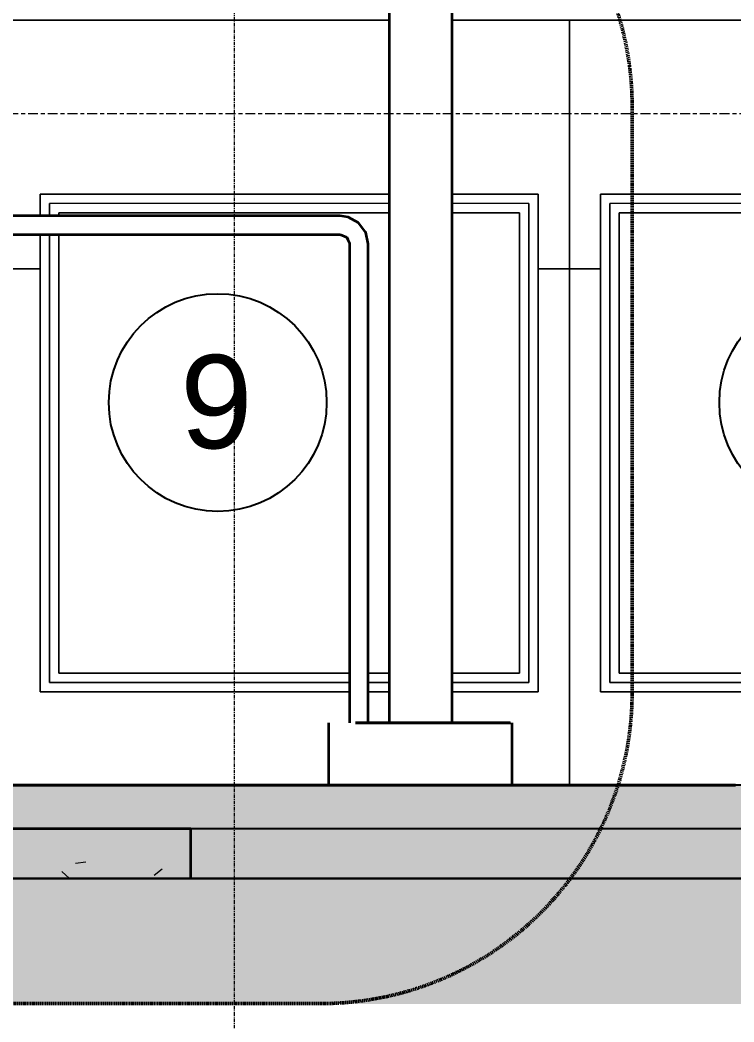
# Model space of a CAD drawing. Header units: millimetres. Extents: x 652554 to 1678317, y -308114 to 170803.
# Drawn here: x 746255 to 747402, y -100092 to -98481 of the extents above; entities that cross this region are included whole.
import ezdxf

# ---------------------------------------------------------------- set-up
doc = ezdxf.new("R2010")
doc.units = ezdxf.units.MM
for name, pattern in [('Centre', [31.749999999999996, 6.349999999999999, -4.7625, 15.875, -4.7625]), ('DPA_Grid _ Level 100', [10, 5.5, -1.6, 1.3, -1.6]), ('DPA_Hidden 50', [3, 2, -1])]:
    doc.linetypes.add(name, pattern=pattern)
for name, color, linetype, lineweight in [('A-ANNO-IDEN', 3, 'Continuous', 25), ('A-DETL-GENF', 2, 'Continuous', 35), ('A-DETL-THIN', 1, 'Continuous', 25), ('A-FLOR-FNSH', 2, 'Continuous', 70), ('A-FLOR-LEVL', 3, 'Continuous', 9), ('A-FLOR-PATT', 1, 'Continuous', 70), ('A-GLAZ-CURT', 2, 'Continuous', 9), ('C-PRKG', 2, 'Continuous', 35), ('C-PRKG-HDLN', 2, 'Continuous', 9), ('E-LITE-EQPM', 2, 'Continuous', 35), ('S-FNDN', 2, 'Continuous', 35), ('S-GRID', 251, 'Continuous', 9), ('WALL-E', 2, 'Continuous', 35)]:
    doc.layers.add(name, color=color, linetype=linetype, lineweight=lineweight)
doc.styles.add('Arial_2', font='arial.ttf', dxfattribs={"height": 3})
pattern_1 = [(49.99999999999999, (-623522.152, 0), (364.3679291599551, -31.87829433463961), [38.1, -419.1]), (355, (-623522.152, 0), (-70.48585119027365, 382.1133031955085), [30.48, -335.28]), (100.451, (-623491.788, -2.657), (293.8850033319185, 350.2333756405837), [32.38, -356.18]), (46.184, (-623522.152, 101.6), (542.1584806148381, -84.08582678674355), [57.15, -628.65]), (96.636, (-623476.973, 94.59299999999999), (474.8048986471381, 494.8554198568314), [48.57, -534.27]), (351.184, (-623522.152, 101.6), (474.8101998134891, 494.8500824593995), [45.72, -502.92]), (21, (-623471.3520000001, 76.2), (303.2284677223905, -204.530461821048), [38.1, -419.1]), (326, (-623471.3520000001, 76.2), (123.6038908877798, 368.3760440832192), [30.48, -335.28]), (71.45100000000001, (-623446.083, 59.15600000000001), (426.8341253887271, 163.8427355717685), [32.38, -356.18]), (37.50000000000001, (-623522.152, 0), (6.176645655275919, 169.1101515830707), [16.764, -314.452, 16.764, -323.596, -336.55]), (37.50000000000001, (-623522.152, 0), (6.176645655275919, 169.1101515830707), [-671.576, 16.764, -319.786]), (7.499999999999999, (-623522.152, 0), (133.63887623219, 200.3614940037067), [16.764, -177.292, 16.764, -306.832, -128.27]), (7.499999999999999, (-623522.152, 0), (133.63887623219, 200.3614940037067), [-517.6519999999999, 16.764, -111.506]), (327.5, (-623635.436, 0), (271.1818188053453, -11.45836264153357), [16.764, -110.236, 16.764, -379.476, -525.78]), (327.5, (-623635.436, 0), (271.1818188053453, -11.45836264153357), [-523.24, 16.764, -509.016]), (317.5, (-623686.236, 0), (296.2585102275035, 50.85284694862453), [16.764, -148.336, 16.764, -246.38, -373.38]), (317.5, (-623686.236, 0), (296.2585102275035, 50.85284694862453), [-428.244, 16.764, -356.616])]

# ---------------------------------------------------------------- blocks, each defined once
blk = doc.blocks.new('PPL-C-AECM-1-PP19-SE-M3-0001_rvt-1-2241-01 ENTRANCE 2 ENLARGED ELEVATION 1')
at = {"layer": 'S-FNDN', "lineweight": 9}
h = blk.add_hatch(dxfattribs=at)
h.set_pattern_fill('FP_1', color=256, style=0, pattern_type=2)
h.set_pattern_definition(pattern_1)
h.paths.add_polyline_path([(-633787.4229926284, 101070.0000000003), (-632987.4229926285, 101070.0000000003), (-632987.4229926285, 101150.0000000001), (-633787.4229926284, 101150.0000000001), (-633787.4229926284, 101099.6873994126)])
h = blk.add_hatch(dxfattribs=at)
h.set_pattern_fill('FP_1', color=256, style=0, pattern_type=2)
h.set_pattern_definition(pattern_1)
h.paths.add_polyline_path([(-633787.4229926284, 101070.0000000003), (-632987.4229926285, 101070.0000000003), (-632987.4229926285, 101150.0000000001), (-633787.4229926284, 101150.0000000001), (-633787.4229926284, 101099.6873994126)])
at = {"layer": 'A-FLOR-FNSH', "color": 7, "lineweight": 25}
blk.add_line((-629069.3499430191, 101150), (-633748.8542449035, 101150), dxfattribs=at)
at = {"layer": 'S-FNDN', "color": 250}
for p, q in [((-632987.4229926285, 101150), (-633787.4229926284, 101150)), ((-632987.4229926285, 101070.0000000002), (-632987.4229926285, 101150))]:
    blk.add_line(p, q, dxfattribs=at)
at = {"layer": 'WALL-E', "color": 250}
for p, q in [((-632112.3943739423, 101220), (-633274.4229744499, 101220)), ((-633274.4229744499, 101220), (-632112.3943739423, 101220))]:
    blk.add_line(p, q, dxfattribs=at)
blk = doc.blocks.new('DPA_U BICYCLE PARKING - DPA_U BICYCLE PARKING_650mm-10731399-2241-01 ENTRANCE 2 ENLARGED ELEVATION 1')
at = {"layer": 'C-PRKG'}
for p, q in [((-633287.3943739424, 102135.0000000003), (-633293.2179078128, 102133.7325502979)), ((-632747.3943739424, 102135.0000000003), (-633287.3943739424, 102135.0000000003)), ((-633298.129197493, 102100.29704683), (-633294.146746537, 102102.2565606095)), ((-633287.3943739423, 102105.0000000003), (-632747.3943739424, 102105.0000000003)), ((-632737.0973271128, 102100.7348235511), (-632735.3029268157, 102097.0879437723)), ((-632702.3943739424, 102090.0000000003), (-632703.6618236442, 102095.8235338683)), ((-633332.3943739424, 102090.0000000003), (-633332.3943739424, 101220.0000000003)), ((-633302.3943739424, 101220.0000000003), (-633302.3943739424, 102089.8609638728)), ((-632732.3943739424, 102090.0000000003), (-632732.3943739424, 101320.0000000002)), ((-632702.3943739424, 101320.0000000002), (-632702.3943739424, 102090.0000000003)), ((-633321.2766596188, 101220.0000000002), (-633331.8832613367, 101220.0000000002)), ((-633331.8832613367, 101220.0000000002), (-633321.2766596188, 101220.0000000002)), ((-633302.905486548, 101220.0000000002), (-633320.9873195561, 101220.0000000002)), ((-633320.9873195561, 101220.0000000002), (-633302.905486548, 101220.0000000002)), ((-632731.8832613367, 101220.0000000002), (-632728.1320953126, 101220.0000000002)), ((-632728.1320953126, 101220.0000000002), (-632731.8832613367, 101220.0000000002)), ((-632728.00097566, 101220.0000000002), (-632702.905486548, 101220.0000000002)), ((-632702.905486548, 101220.0000000002), (-632728.00097566, 101220.0000000002))]:
    blk.add_line(p, q, dxfattribs=at)
at = {"layer": 'C-PRKG', "flags": 128}
for points in [[(-633301.864475821, 102131.850687791), (-633306.0963368593, 102130.9296540797), (-633306.8942418586, 102130.3319716712)], [(-632731.6390945492, 102131.4922527281), (-632734.7426372264, 102133.1848764974), (-632747.3943739424, 102135.0000000003)], [(-633319.2971140278, 102121.041418891), (-633321.4150349555, 102119.4549592473), (-633322.6647531916, 102117.1635144791)], [(-632716.3529550522, 102121.9027400863), (-632717.9394146955, 102124.0206610133), (-632720.2308594629, 102125.2703792492)], [(-633328.88662667, 102105.7552793938), (-633330.5792504394, 102102.6517367164), (-633332.3943739424, 102090.0000000003)], [(-632705.5436861524, 102104.4701018824), (-632706.464719863, 102108.7019629172), (-632706.9404212424, 102109.3370234499)]]:
    blk.add_lwpolyline(points, dxfattribs=at)
at = {"layer": 'C-PRKG-HDLN'}
for p, q in [((-632117.3943739423, 101220.0000000002), (-633917.3943739423, 101220.0000000002)), ((-633917.3943739423, 101220.0000000002), (-632117.3943739423, 101220.0000000002))]:
    blk.add_line(p, q, dxfattribs=at)
blk = doc.blocks.new('DPA_U BICYCLE PARKING - DPA_U BICYCLE PARKING_650mm-V37-2241-01 ENTRANCE 2 ENLARGED ELEVATION 1')
at = {"layer": 'C-PRKG'}
for p, q in [((-632747.3943739422, 102135.0000000003), (-633287.3943739423, 102135.0000000003)), ((-633287.3943739423, 102105.0000000003), (-632747.3943739422, 102105.0000000003)), ((-633332.3943739422, 102090.0000000003), (-633332.3943739422, 101220.0000000003)), ((-633302.3943739422, 101220.0000000003), (-633302.3943739422, 102090.0000000003)), ((-632732.3943739422, 102090.0000000003), (-632732.3943739422, 101320.0000000002)), ((-632702.3943739422, 101320.0000000002), (-632702.3943739422, 102090.0000000003)), ((-633321.2766596187, 101220.0000000002), (-633331.8832613366, 101220.0000000002)), ((-633331.8832613366, 101220.0000000002), (-633321.2766596187, 101220.0000000002)), ((-633302.9054865477, 101220.0000000002), (-633320.9873195563, 101220.0000000002)), ((-633320.9873195563, 101220.0000000002), (-633302.9054865477, 101220.0000000002)), ((-632731.8832613366, 101220.0000000002), (-632728.1320953126, 101220.0000000002)), ((-632728.1320953126, 101220.0000000002), (-632731.8832613366, 101220.0000000002)), ((-632728.0009756599, 101220.0000000002), (-632702.9054865477, 101220.0000000002)), ((-632702.9054865477, 101220.0000000002), (-632728.0009756599, 101220.0000000002))]:
    blk.add_line(p, q, dxfattribs=at)
at = {"layer": 'C-PRKG', "flags": 128}
for points in [[(-633287.3943739423, 102135.0000000003), (-633306.096336859, 102130.9296540797), (-633321.4150349551, 102119.4549592473), (-633330.5792504393, 102102.6517367164), (-633332.3943739422, 102090.0000000003)], [(-632702.3943739422, 102090.0000000003), (-632706.4647198628, 102108.7019629172), (-632717.9394146954, 102124.0206610133), (-632734.742637226, 102133.1848764974), (-632747.3943739422, 102135.0000000003)], [(-633302.3943739422, 102090.0000000003), (-633298.4475066157, 102100.1404269195), (-633288.6839395285, 102104.9444645474), (-633287.3943739423, 102105.0000000003)], [(-632747.3943739422, 102105.0000000003), (-632737.2539470231, 102101.0531326738), (-632732.4499093952, 102091.2895655866), (-632732.3943739422, 102090.0000000003)]]:
    blk.add_lwpolyline(points, dxfattribs=at)
at = {"layer": 'C-PRKG-HDLN'}
for p, q in [((-632117.3943739422, 101220.0000000002), (-633917.3943739422, 101220.0000000002)), ((-633917.3943739422, 101220.0000000002), (-632117.3943739422, 101220.0000000002))]:
    blk.add_line(p, q, dxfattribs=at)
blk = doc.blocks.new('DPA_CP_Entrance Facade Base Panel - Facade Base Panel-V146-2241-01 ENTRANCE 2 ENLARGED ELEVATION 1')
at = {"layer": 'A-GLAZ-CURT'}
for p, q in [((-632668.9792603331, 102449.9999999997), (-632866.8714902404, 102449.9999999997)), ((-632866.8714902404, 102449.9999999997), (-632668.9792603331, 102449.9999999997)), ((-632502.3738710104, 102449.9999999997), (-632567.3792603331, 102449.9999999997)), ((-632567.3792603331, 102449.9999999997), (-632502.3738710104, 102449.9999999997)), ((-631967.3287095497, 102449.9999999997), (-632412.3714717574, 102449.9999999997)), ((-632412.3714717574, 102449.9999999997), (-631967.3287095497, 102449.9999999997))]:
    blk.add_line(p, q, dxfattribs=at)
blk = doc.blocks.new('DPA_CP_Entrance Facade Base Panel - Facade Base Panel-12981476-2241-01 ENTRANCE 2 ENLARGED ELEVATION 1')
at = {"layer": 'A-GLAZ-CURT'}
for p, q in [((-632866.8714902407, 102449.9999999997), (-633279.3714717575, 102449.9999999997)), ((-633279.3714717575, 102449.9999999997), (-632866.8714902407, 102449.9999999997)), ((-633274.4229744499, 101220.0000000002), (-633279.3714717575, 101220.0000000002)), ((-633279.3714717575, 101220.0000000002), (-633274.4229744499, 101220.0000000002)), ((-633274.4229744499, 101220.0000000002), (-633279.3714717575, 101220.0000000002)), ((-633279.3714717575, 101220.0000000002), (-633274.4229744499, 101220.0000000002))]:
    blk.add_line(p, q, dxfattribs=at)
blk = doc.blocks.new('DPA_CP_Entrance Facade Base Panel - Facade Base Panel-V148-2241-01 ENTRANCE 2 ENLARGED ELEVATION 1')
at = {"layer": 'A-GLAZ-CURT'}
for p, q in [((-633279.3714716049, 102449.9999999997), (-632668.979260333, 102449.9999999997)), ((-632668.979260333, 102449.9999999997), (-633279.3714716049, 102449.9999999997)), ((-633279.3714716049, 102135.0000000002), (-633279.3714716049, 102449.9999999997)), ((-633279.3714716049, 102449.9999999997), (-633279.3714716049, 102135.0000000002)), ((-632567.3792603331, 102449.9999999997), (-632379.371471605, 102449.9999999997)), ((-632379.371471605, 102449.9999999997), (-632567.3792603331, 102449.9999999997)), ((-632379.371471605, 102449.9999999997), (-632379.371471605, 101220.0000000002)), ((-632379.371471605, 102449.9999999997), (-632379.371471605, 101220.0000000002)), ((-633229.371471605, 102135.0000000002), (-633229.371471605, 102170.0000000002)), ((-633229.371471605, 102170.0000000002), (-633229.371471605, 102135.0000000002)), ((-633229.371471605, 102170.0000000002), (-632668.979260333, 102170.0000000002)), ((-632668.979260333, 102170.0000000002), (-633229.371471605, 102170.0000000002)), ((-632567.3792603331, 102170.0000000002), (-632429.3714716049, 102170.0000000002)), ((-632429.3714716049, 102170.0000000002), (-632567.3792603331, 102170.0000000002)), ((-632429.3714716049, 102170.0000000002), (-632429.3714716049, 101370.0000000002)), ((-632429.3714716049, 101370.0000000002), (-632429.3714716049, 102170.0000000002)), ((-633214.371471605, 102135.0000000002), (-633214.371471605, 102155.0000000002)), ((-632668.979260333, 102155.0000000002), (-633214.371471605, 102155.0000000002)), ((-633214.371471605, 102155.0000000002), (-633214.371471605, 102135.0000000002)), ((-632668.979260333, 102155.0000000002), (-633214.371471605, 102155.0000000002)), ((-632444.371471605, 102155.0000000002), (-632567.3792603331, 102155.0000000002)), ((-632444.371471605, 102155.0000000002), (-632567.3792603331, 102155.0000000002)), ((-632444.371471605, 102155.0000000002), (-632444.371471605, 101385.0000000002)), ((-632444.371471605, 101385.0000000002), (-632444.371471605, 102155.0000000002)), ((-633199.3714716049, 102135.0000000002), (-633199.3714716049, 102140.0000000002)), ((-632668.979260333, 102140.0000000002), (-633199.3714716049, 102140.0000000002)), ((-633199.3714716049, 102140.0000000002), (-633199.3714716049, 102135.0000000002)), ((-632668.979260333, 102140.0000000002), (-633199.3714716049, 102140.0000000002)), ((-633199.3714716049, 102140.0000000002), (-633199.3714716049, 102135.0000000002)), ((-632668.979260333, 102140.0000000002), (-633199.3714716049, 102140.0000000002)), ((-633199.3714716049, 102140.0000000002), (-632668.979260333, 102140.0000000002)), ((-633199.3714716049, 102135.0000000002), (-633199.3714716049, 102140.0000000002)), ((-632459.371471605, 102140.0000000002), (-632567.3792603331, 102140.0000000002)), ((-632459.371471605, 102140.0000000002), (-632567.3792603331, 102140.0000000002)), ((-632459.371471605, 102140.0000000002), (-632567.3792603331, 102140.0000000002)), ((-632567.3792603331, 102140.0000000002), (-632459.371471605, 102140.0000000002)), ((-632459.371471605, 102140.0000000002), (-632459.371471605, 101400.0000000002)), ((-632459.371471605, 101400.0000000002), (-632459.371471605, 102140.0000000002)), ((-632459.371471605, 101400.0000000002), (-632459.371471605, 102140.0000000002)), ((-632459.371471605, 102140.0000000002), (-632459.371471605, 101400.0000000002)), ((-633279.3714716049, 101220.0000000002), (-633279.3714716049, 102105.007593716)), ((-633279.3714716049, 102105.007593716), (-633279.3714716049, 101220.0000000002)), ((-633229.371471605, 101370.0000000002), (-633229.371471605, 102105.0549189572)), ((-633229.371471605, 102105.0549189572), (-633229.371471605, 101370.0000000002)), ((-633214.371471605, 101385.0000000002), (-633214.371471605, 102105.0691165296)), ((-633214.371471605, 102105.0691165296), (-633214.371471605, 101385.0000000002)), ((-633199.3714716049, 101400.0000000002), (-633199.3714716049, 102105.083314102)), ((-633199.3714716049, 102105.083314102), (-633199.3714716049, 101400.0000000002)), ((-633199.3714716049, 102105.083314102), (-633199.3714716049, 101400.0000000002)), ((-633199.3714716049, 101400.0000000002), (-633199.3714716049, 102105.083314102)), ((-633279.3714716049, 102049.9999999997), (-633229.371471605, 102049.9999999997)), ((-633229.371471605, 102049.9999999997), (-633279.3714716049, 102049.9999999997)), ((-633279.3714716049, 101220.0000000002), (-633279.3714716049, 102049.9999999997)), ((-633279.3714716049, 102049.9999999997), (-633279.3714716049, 101220.0000000002)), ((-632429.3714716049, 102049.9999999997), (-632379.371471605, 102049.9999999997)), ((-632379.371471605, 102049.9999999997), (-632429.3714716049, 102049.9999999997)), ((-632379.371471605, 102049.9999999997), (-632379.371471605, 101220.0000000002)), ((-632379.371471605, 102049.9999999997), (-632379.371471605, 101220.0000000002)), ((-632732.3943739423, 101400.0000000002), (-633199.3714716049, 101400.0000000002)), ((-633199.3714716049, 101400.0000000002), (-632732.3943739423, 101400.0000000002)), ((-633199.3714716049, 101400.0000000002), (-632732.3943739423, 101400.0000000002)), ((-632732.3943739423, 101400.0000000002), (-633199.3714716049, 101400.0000000002)), ((-632668.979260333, 101400.0000000002), (-632702.5001213778, 101400.0000000002)), ((-632702.5001213778, 101400.0000000002), (-632668.979260333, 101400.0000000002)), ((-632702.5001213778, 101400.0000000002), (-632668.979260333, 101400.0000000002)), ((-632668.979260333, 101400.0000000002), (-632702.5001213778, 101400.0000000002)), ((-632459.371471605, 101400.0000000002), (-632567.3908970929, 101400.0000000002)), ((-632567.3908970929, 101400.0000000002), (-632459.371471605, 101400.0000000002)), ((-632567.3908970929, 101400.0000000002), (-632459.371471605, 101400.0000000002)), ((-632459.371471605, 101400.0000000002), (-632567.3908970929, 101400.0000000002)), ((-632732.3943739423, 101385.0000000002), (-633214.371471605, 101385.0000000002)), ((-633214.371471605, 101385.0000000002), (-632732.3943739423, 101385.0000000002)), ((-632668.979260333, 101385.0000000002), (-632702.4913090914, 101385.0000000002)), ((-632702.4913090914, 101385.0000000002), (-632668.979260333, 101385.0000000002)), ((-632444.371471605, 101385.0000000002), (-632567.3887152005, 101385.0000000002)), ((-632567.3887152005, 101385.0000000002), (-632444.371471605, 101385.0000000002)), ((-632732.3943739423, 101370.0000000002), (-633229.371471605, 101370.0000000002)), ((-633229.371471605, 101370.0000000002), (-632732.3943739423, 101370.0000000002)), ((-632668.979260333, 101370.0000000002), (-632702.4824968051, 101370.0000000002)), ((-632702.4824968051, 101370.0000000002), (-632668.979260333, 101370.0000000002)), ((-632429.3714716049, 101370.0000000002), (-632567.386533308, 101370.0000000002)), ((-632567.386533308, 101370.0000000002), (-632429.3714716049, 101370.0000000002)), ((-633279.3714716049, 101220.0000000002), (-632379.371471605, 101220.0000000002)), ((-632379.371471605, 101220.0000000002), (-633279.3714716049, 101220.0000000002)), ((-633279.3714716049, 101220.0000000002), (-632379.371471605, 101220.0000000002)), ((-632379.371471605, 101220.0000000002), (-633279.3714716049, 101220.0000000002))]:
    blk.add_line(p, q, dxfattribs=at)
blk = doc.blocks.new('DPA_CP_Entrance Facade Base Panel - Facade Base Panel-12124498-2241-01 ENTRANCE 2 ENLARGED ELEVATION 1')
at = {"layer": 'A-GLAZ-CURT'}
for p, q in [((-632379.3714714525, 102449.9999999997), (-631547.3714899356, 102449.9999999997)), ((-631547.3714899356, 102449.9999999997), (-632379.3714714525, 102449.9999999997)), ((-632379.3714714525, 101220.0000000002), (-632379.3714714525, 102449.9999999997)), ((-632379.3714714525, 102449.9999999997), (-632379.3714714525, 101220.0000000002)), ((-632329.3714714526, 101370.0000000002), (-632329.3714714526, 102170.0000000002)), ((-632329.3714714526, 102170.0000000002), (-632329.3714714526, 101370.0000000002)), ((-632329.3714714526, 102170.0000000002), (-631597.3714899356, 102170.0000000002)), ((-631597.3714899356, 102170.0000000002), (-632329.3714714526, 102170.0000000002)), ((-632314.3714714526, 101385.0000000002), (-632314.3714714526, 102155.0000000002)), ((-631612.3714899357, 102155.0000000002), (-632314.3714714526, 102155.0000000002)), ((-632314.3714714526, 102155.0000000002), (-632314.3714714526, 101385.0000000002)), ((-631612.3714899357, 102155.0000000002), (-632314.3714714526, 102155.0000000002)), ((-632299.3714714525, 101400.0000000002), (-632299.3714714525, 102140.0000000002)), ((-631627.3714899357, 102140.0000000002), (-632299.3714714525, 102140.0000000002)), ((-632299.3714714525, 102140.0000000002), (-632299.3714714525, 101400.0000000002)), ((-631627.3714899357, 102140.0000000002), (-632299.3714714525, 102140.0000000002)), ((-632299.3714714525, 102140.0000000002), (-632299.3714714525, 101400.0000000002)), ((-631627.3714899357, 102140.0000000002), (-632299.3714714525, 102140.0000000002)), ((-632299.3714714525, 102140.0000000002), (-631627.3714899357, 102140.0000000002)), ((-632299.3714714525, 101400.0000000002), (-632299.3714714525, 102140.0000000002)), ((-632379.3714714525, 102049.9999999997), (-632329.3714714526, 102049.9999999997)), ((-632329.3714714526, 102049.9999999997), (-632379.3714714525, 102049.9999999997)), ((-632379.3714714525, 101220.0000000002), (-632379.3714714525, 102049.9999999997)), ((-632379.3714714525, 102049.9999999997), (-632379.3714714525, 101220.0000000002)), ((-631587.3714899356, 102049.9999999997), (-631585.3138764502, 102049.9999999997)), ((-631585.3138764502, 102049.9999999997), (-631587.3714899356, 102049.9999999997)), ((-631627.3714899357, 101400.0000000002), (-632299.3714714525, 101400.0000000002)), ((-632299.3714714525, 101400.0000000002), (-631627.3714899357, 101400.0000000002)), ((-632299.3714714525, 101400.0000000002), (-631627.3714899357, 101400.0000000002)), ((-631627.3714899357, 101400.0000000002), (-632299.3714714525, 101400.0000000002)), ((-631612.3714899357, 101385.0000000002), (-632314.3714714526, 101385.0000000002)), ((-632314.3714714526, 101385.0000000002), (-631612.3714899357, 101385.0000000002)), ((-631597.3714899356, 101370.0000000002), (-632329.3714714526, 101370.0000000002)), ((-632329.3714714526, 101370.0000000002), (-631597.3714899356, 101370.0000000002)), ((-632379.3714714525, 101220.0000000002), (-632112.3943739423, 101220.0000000002)), ((-632112.3943739423, 101220.0000000002), (-632379.3714714525, 101220.0000000002)), ((-632379.3714714525, 101220.0000000002), (-632112.3943739423, 101220.0000000002)), ((-632112.3943739423, 101220.0000000002), (-632379.3714714525, 101220.0000000002))]:
    blk.add_line(p, q, dxfattribs=at)
blk = doc.blocks.new('ACM_L14 - LED Street Light Luminaire with Wide Light - PRA4-CB-8-V153-2241-01 ENTRANCE 2 ENLARGED ELEVATION 1')
at = {"layer": 'E-LITE-EQPM'}
for p, q in [((-632668.9792603331, 113220.0000000001), (-632668.9792603331, 101320.0000000002)), ((-632567.3792603331, 101320.0000000002), (-632567.3792603331, 113220.0000000001)), ((-632766.3824457582, 101320.0000000002), (-632766.3824457582, 101220.0000000001)), ((-632723.1404231655, 101320.0000000001), (-632473.638570427, 101320.0000000001)), ((-632514.3494683506, 101320.0000000001), (-632723.1404231655, 101320.0000000001)), ((-632643.5792603331, 101320), (-632654.1002848173, 101320)), ((-632654.1002848173, 101320), (-632643.5792603331, 101320)), ((-632582.2582358487, 101320), (-632643.4284118405, 101320)), ((-632643.4284118405, 101320), (-632582.2582358487, 101320)), ((-632474.4814253333, 101320.0000000001), (-632514.3494683506, 101320.0000000001)), ((-632471.1074457581, 101220.0000000001), (-632471.1074457581, 101320.0000000002)), ((-632618.7449457579, 101220), (-633043.0090144699, 101220)), ((-633043.0090144699, 101220), (-632618.7449457581, 101220)), ((-632766.3824457581, 101220), (-632723.1404231655, 101220)), ((-632514.3494683506, 101220), (-632766.0062823287, 101220)), ((-632723.1404231655, 101220), (-632471.4836091873, 101220)), ((-632618.7449457581, 101220), (-632194.4808770462, 101220)), ((-632194.4808770462, 101220), (-632618.7449457579, 101220)), ((-632474.4814253333, 101220), (-632514.3494683506, 101220)), ((-632471.1074457581, 101220), (-632473.6355780537, 101220))]:
    blk.add_line(p, q, dxfattribs=at)
blk = doc.blocks.new('DPA_AN_Callout - DPA_AN_Callout-15545203-2241-01 ENTRANCE 2 ENLARGED ELEVATION 1')
at = {"layer": 'A-DETL-GENF', "linetype": 'DPA_Hidden 50', "lineweight": 50}
for p, q in [((-632278.4852727898, 102310.8314137424), (-632278.4852727898, 101368.9729810179)), ((-632778.4852727898, 100868.9729810179), (-633317.3714899359, 100868.9729810179))]:
    blk.add_line(p, q, dxfattribs=at)
for centre, start, end in [((-632778.4852727898, 102310.8314137424), 0, 90), ((-632778.4852727898, 101368.9729810179), 269.9999999999996, 0)]:
    blk.add_arc(centre, 500, start, end, dxfattribs=at)
blk = doc.blocks.new('DPA_TAG_Multi Tags_Specific - Exterior-18332815-2241-01 ENTRANCE 2 ENLARGED ELEVATION 1')
at = {"layer": 'A-ANNO-IDEN'}
blk.add_circle((-633898.1640290744, 114308.8029381013), 174.9999999998836, dxfattribs=at)

msp = doc.modelspace()

# ---------------------------------------------------------------- hatches: boundary and pattern name
at = {"layer": 'A-DETL-GENF', "lineweight": 9}
h = msp.add_hatch(dxfattribs=at)
h.set_pattern_fill('FP_9', color=9, style=0, pattern_type=2)
h.set_pattern_definition([(45, (755994.3944589953, -200931.018974553), (0, 224.5064030267289), [158.75, -158.75]), (45, (755952.2994589953, -200888.924974553), (0, 224.5064030267289), [158.75, -158.75]), (45, (755910.2054589953, -200846.830974553), (0, 224.5064030267289), [158.75, -158.75]), (135, (755910.2054589953, -200818.763974553), (-224.5064030267288, 1.4210854715202e-14), [158.75, -158.75]), (135, (755952.2994589953, -200776.669974553), (-224.5064030267288, 1.4210854715202e-14), [158.75, -158.75]), (135, (755994.3944589953, -200734.574974553), (-224.5064030267288, 1.4210854715202e-14), [158.75, -158.75])])
h.paths.add_polyline_path([(738827.0747251676, -100062.6131244488), (760509.0695901209, -100062.6131244488), (760509.0695901209, -99861.01897455269), (738827.0747251676, -99861.01897455269)])
at = {"layer": 'A-FLOR-PATT', "lineweight": 9}
h = msp.add_hatch(dxfattribs=at)
h.set_pattern_fill('FP_1', color=256, style=0, pattern_type=2)
h.set_pattern_definition([(49.99999999999999, (755994.3944589953, -200931.018974553), (364.3679291599551, -31.87829433463961), [38.1, -419.1]), (355, (755994.3944589953, -200931.018974553), (-70.48585119027365, 382.1133031955085), [30.48, -335.28]), (100.451, (756024.7584589954, -200933.675974553), (293.8850033319185, 350.2333756405837), [32.38, -356.18]), (46.184, (755994.3944589953, -200829.418974553), (542.1584806148381, -84.08582678674355), [57.15, -628.65]), (96.63599999999998, (756039.5734589953, -200836.425974553), (474.8048986471381, 494.8554198568314), [48.56999999999998, -534.2699999999996]), (351.184, (755994.3944589953, -200829.418974553), (474.8101998134891, 494.8500824593995), [45.72, -502.92]), (21, (756045.1944589952, -200854.818974553), (303.2284677223905, -204.530461821048), [38.1, -419.1]), (326, (756045.1944589952, -200854.818974553), (123.6038908877798, 368.3760440832192), [30.48, -335.28]), (71.45100000000001, (756070.4634589953, -200871.862974553), (426.8341253887271, 163.8427355717685), [32.38, -356.18]), (37.50000000000001, (755994.3944589953, -200931.018974553), (6.176645655275919, 169.1101515830707), [16.764, -314.452, 16.764, -323.596, -336.55]), (37.50000000000001, (755994.3944589953, -200931.018974553), (6.176645655275919, 169.1101515830707), [-671.576, 16.764, -319.786]), (7.499999999999999, (755994.3944589953, -200931.018974553), (133.63887623219, 200.3614940037067), [16.764, -177.292, 16.764, -306.832, -128.27]), (7.499999999999999, (755994.3944589953, -200931.018974553), (133.63887623219, 200.3614940037067), [-517.6519999999999, 16.764, -111.506]), (327.5, (755881.1104589953, -200931.018974553), (271.1818188053453, -11.45836264153357), [16.764, -110.236, 16.764, -379.476, -525.78]), (327.5, (755881.1104589953, -200931.018974553), (271.1818188053453, -11.45836264153357), [-523.24, 16.764, -509.016]), (317.5, (755830.3104589953, -200931.018974553), (296.2585102275035, 50.85284694862453), [16.764, -148.336, 16.764, -246.38, -373.38]), (317.5, (755830.3104589953, -200931.018974553), (296.2585102275035, 50.85284694862453), [-428.244, 16.764, -356.616])])
h.paths.add_polyline_path([(749159.9004029968, -99861.01897455288), (750447.196515976, -99861.01897455288), (750447.196515976, -99711.01897455286), (745767.6922140918, -99711.01897455286), (745767.6922140918, -99861.01897455288), (748990.5098181143, -99861.01897455288)])
h.paths.add_polyline_path([(754072.2273645878, -99861.01897455288), (754219.174987238, -99861.01897455288), (754219.174987238, -99711.01897455286), (751295.7246534, -99711.01897455286), (751295.7246534, -99861.01897455288), (753733.446194823, -99861.01897455288)])

# ---------------------------------------------------------------- linework, layer by layer
at = {"layer": 'A-DETL-THIN'}
msp.add_line((760509.0695901209, -99861.01897455279), (738827.0747251677, -99861.01897455279), dxfattribs=at)
at = {"layer": 'A-FLOR-FNSH', "color": 7, "lineweight": 25}
for p, q in [((754219.1749872381, -99711.01897455298), (745767.692214092, -99711.01897455298)), ((745767.692214092, -99861.01897455298), (750447.1965159763, -99861.01897455298))]:
    msp.add_line(p, q, dxfattribs=at)
at = {"layer": 'A-FLOR-LEVL', "linetype": 'Centre'}
for p, q in [((741176.3130778591, -98631.018974553), (763874.9509451534, -98631.018974553)), ((738408.1733866648, -99711.01897455279), (763874.9509451534, -99711.01897455279)), ((738408.1733866648, -99781.01897455298), (763167.6490613288, -99781.01897455298))]:
    msp.add_line(p, q, dxfattribs=at)
at = {"layer": 'S-GRID', "linetype": 'DPA_Grid _ Level 100'}
msp.add_line((746599.1725936069, -101341.5789256096), (746599.1725936069, -83981.58043958219), dxfattribs=at)
at = {"layer": 'WALL-E'}
for p, q in [((747404.152085053, -99711.01897455279), (745386.3959493876, -99711.01897455279)), ((746013.357523279, -99711.01897455279), (747404.152085053, -99711.01897455279)), ((746267.1749872379, -99711.01897455279), (746217.1749872379, -99711.01897455279)), ((746217.1749872379, -99711.01897455279), (746267.1749872379, -99711.01897455279)), ((747404.152085053, -99711.018974553), (746267.1749872379, -99711.018974553)), ((746267.1749872379, -99711.018974553), (747404.152085053, -99711.018974553)), ((747404.152085053, -99711.01897455279), (746267.1749872379, -99711.01897455279)), ((746267.1749872379, -99711.01897455279), (747404.152085053, -99711.01897455279)), ((746267.1749872379, -99711.01897455279), (747404.152085053, -99711.01897455279))]:
    msp.add_line(p, q, dxfattribs=at)

# ---------------------------------------------------------------- block references
at = {"lineweight": 5}
msp.add_blockref('PPL-C-AECM-1-PP19-SE-M3-0001_rvt-1-2241-01 ENTRANCE 2 ENLARGED ELEVATION 1', (1379516.546458995, -200931.018974553), dxfattribs=at)
at = {"layer": 'A-ANNO-IDEN'}
for p in [(1380470.366049061, -213404.8219126544), (1381451.339007376, -213404.8219126544)]:
    msp.add_blockref('DPA_TAG_Multi Tags_Specific - Exterior-18332815-2241-01 ENTRANCE 2 ENLARGED ELEVATION 1', p, dxfattribs=at)
at = {"layer": 'A-DETL-GENF'}
msp.add_blockref('DPA_AN_Callout - DPA_AN_Callout-15545203-2241-01 ENTRANCE 2 ENLARGED ELEVATION 1', (1379516.546458995, -200931.018974553), dxfattribs=at)
at = {"layer": 'A-GLAZ-CURT'}
for name in ['DPA_CP_Entrance Facade Base Panel - Facade Base Panel-12981476-2241-01 ENTRANCE 2 ENLARGED ELEVATION 1', 'DPA_CP_Entrance Facade Base Panel - Facade Base Panel-V148-2241-01 ENTRANCE 2 ENLARGED ELEVATION 1', 'DPA_CP_Entrance Facade Base Panel - Facade Base Panel-V146-2241-01 ENTRANCE 2 ENLARGED ELEVATION 1', 'DPA_CP_Entrance Facade Base Panel - Facade Base Panel-12124498-2241-01 ENTRANCE 2 ENLARGED ELEVATION 1']:
    msp.add_blockref(name, (1379516.546458995, -200931.018974553), dxfattribs=at)
at = {"layer": 'C-PRKG'}
for name in ['DPA_U BICYCLE PARKING - DPA_U BICYCLE PARKING_650mm-10731399-2241-01 ENTRANCE 2 ENLARGED ELEVATION 1', 'DPA_U BICYCLE PARKING - DPA_U BICYCLE PARKING_650mm-10731399-2241-01 ENTRANCE 2 ENLARGED ELEVATION 1', 'DPA_U BICYCLE PARKING - DPA_U BICYCLE PARKING_650mm-10731399-2241-01 ENTRANCE 2 ENLARGED ELEVATION 1', 'DPA_U BICYCLE PARKING - DPA_U BICYCLE PARKING_650mm-10731399-2241-01 ENTRANCE 2 ENLARGED ELEVATION 1', 'DPA_U BICYCLE PARKING - DPA_U BICYCLE PARKING_650mm-10731399-2241-01 ENTRANCE 2 ENLARGED ELEVATION 1', 'DPA_U BICYCLE PARKING - DPA_U BICYCLE PARKING_650mm-10731399-2241-01 ENTRANCE 2 ENLARGED ELEVATION 1', 'DPA_U BICYCLE PARKING - DPA_U BICYCLE PARKING_650mm-10731399-2241-01 ENTRANCE 2 ENLARGED ELEVATION 1', 'DPA_U BICYCLE PARKING - DPA_U BICYCLE PARKING_650mm-10731399-2241-01 ENTRANCE 2 ENLARGED ELEVATION 1', 'DPA_U BICYCLE PARKING - DPA_U BICYCLE PARKING_650mm-10731399-2241-01 ENTRANCE 2 ENLARGED ELEVATION 1', 'DPA_U BICYCLE PARKING - DPA_U BICYCLE PARKING_650mm-V37-2241-01 ENTRANCE 2 ENLARGED ELEVATION 1']:
    msp.add_blockref(name, (1379516.546458995, -200931.018974553), dxfattribs=at)
at = {"layer": 'E-LITE-EQPM'}
msp.add_blockref('ACM_L14 - LED Street Light Luminaire with Wide Light - PRA4-CB-8-V153-2241-01 ENTRANCE 2 ENLARGED ELEVATION 1', (1379516.546458995, -200931.018974553), dxfattribs=at)

# ---------------------------------------------------------------- texts
at = {"layer": 'A-ANNO-IDEN', "lineweight": 9, "insert": (746511.8807289632, -99019.43475834106), "char_height": 149.9999999999999, "width": 144.3037499999999, "attachment_point": 1, "style": 'Arial_2'}
msp.add_mtext('9', dxfattribs=at)

doc.saveas('drawing.dxf')
